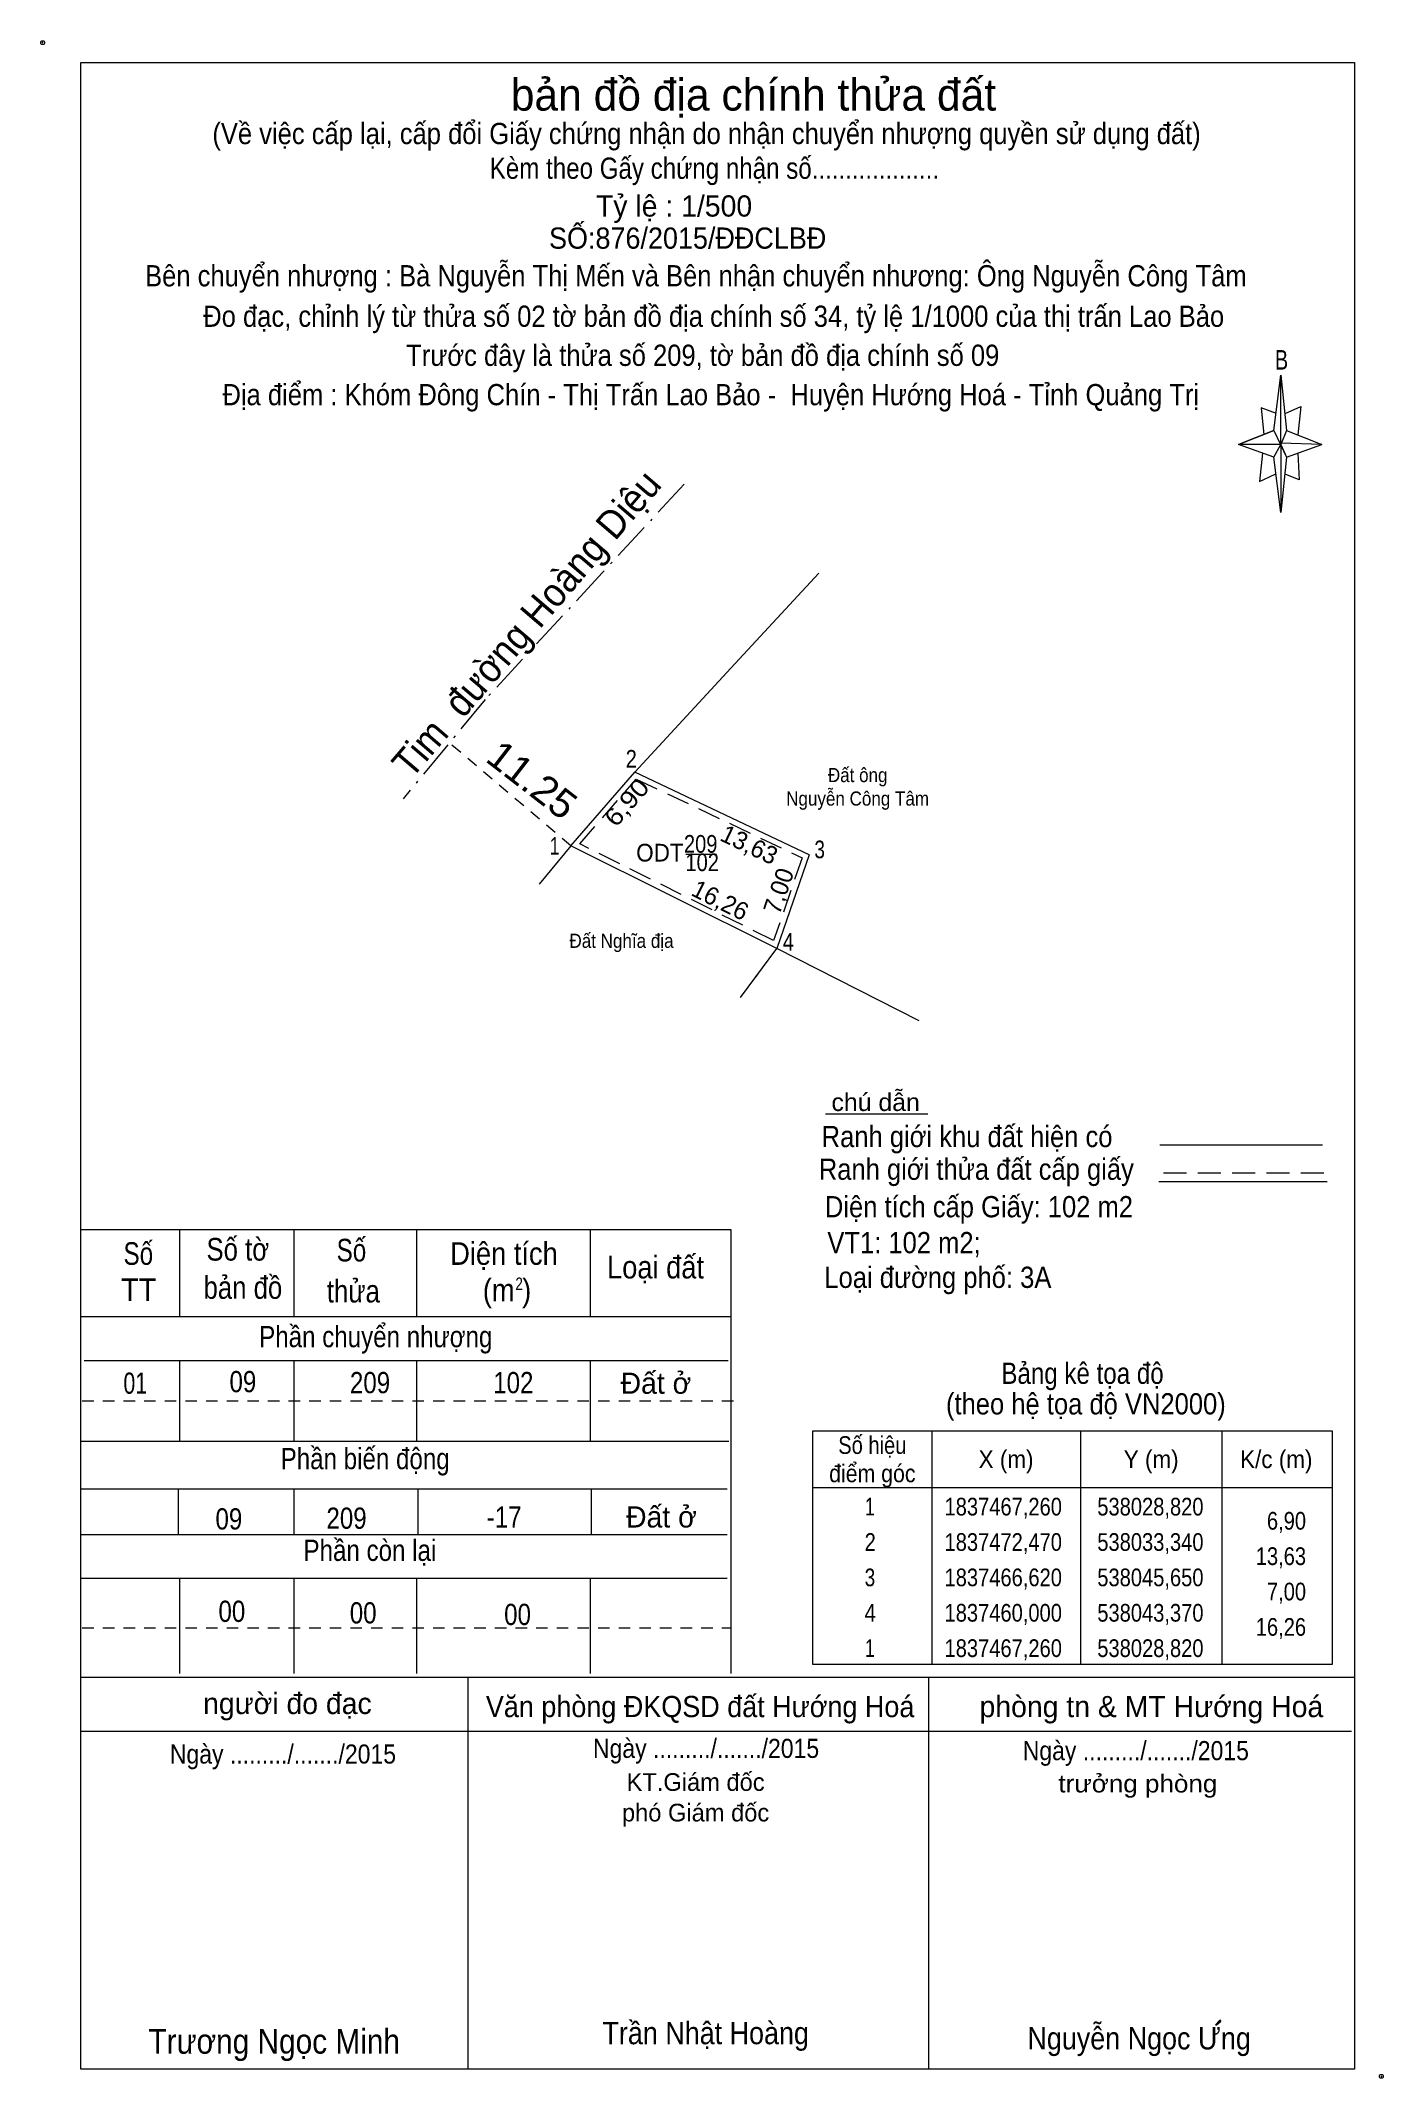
# Model space of a CAD drawing. Header units: metres. Extents: x 537991 to 538086, y 1837380 to 1837524.
import ezdxf
from ezdxf.enums import TextEntityAlignment as Align

# ---------------------------------------------------------------- set-up
doc = ezdxf.new("R2010")
doc.units = ezdxf.units.M
doc.header["$LTSCALE"] = 0.54
doc.header["$PDMODE"] = 32
doc.header["$PDSIZE"] = 0.27
for name, pattern in [('DOT_DASHED', [7.7, 5, -1.2, 0.3, -1.2]), ('MEDIUM_DASHED', [4.5, 3, -1.5]), ('SHORT_DASHED', [2.7, 1.5, -1.2])]:
    doc.linetypes.add(name, pattern=pattern)
for name, color, linetype, lineweight in [('1', 7, 'MEDIUM_DASHED', 13), ('10', 7, 'Continuous', 13), ('17', 7, 'Continuous', 13), ('23', 7, 'Continuous', 13), ('5', 7, 'Continuous', 13), ('6', 7, 'Continuous', 13), ('63', 7, 'Continuous', 13)]:
    doc.layers.add(name, color=color, linetype=linetype, lineweight=lineweight)

msp = doc.modelspace()

# ---------------------------------------------------------------- hatches: boundary and pattern name
at = {"layer": '6'}
msp.add_hatch(color=256, dxfattribs=at).paths.add_polyline_path([(538074.71, 1837384.15), (538074.74, 1837384.18), (538074.75, 1837384.23), (538074.73, 1837384.26), (538074.69, 1837384.28), (538074.65, 1837384.26), (538074.62, 1837384.24), (538074.37, 1837383.96), (538074.43, 1837383.96)])

# ---------------------------------------------------------------- linework, layer by layer
at = {"layer": '1'}
msp.add_lwpolyline([(538029.46, 1837467.39), (538033.44, 1837471.98), (538045.16, 1837466.41), (538043.14, 1837460.56)], close=True, dxfattribs=at)
at = {"layer": '10'}
for p, q in [((538040.81, 1837456.54), (538043.37, 1837460)), ((538053.42, 1837454.9), (538043.37, 1837460)), ((538041.86, 1837457.96), (538042.05, 1837458.21)), ((538041.86, 1837457.96), (538042.05, 1837458.21)), ((538041.86, 1837457.96), (538042.05, 1837458.21))]:
    msp.add_line(p, q, dxfattribs=at)
at = {"layer": '17', "linetype": 'DOT_DASHED'}
msp.add_line((538036.82, 1837492.81), (538031.05, 1837486.56), dxfattribs=at)
msp.add_line((538036.82, 1837492.81), (538031.05, 1837486.56), dxfattribs=at)
msp.add_line((538036.82, 1837492.81), (538031.05, 1837486.56), dxfattribs=at)
at = {"layer": '17'}
for p, q in [((538046.33, 1837486.53), (538040.13, 1837479.81)), ((538046.33, 1837486.53), (538040.13, 1837479.81)), ((538046.33, 1837486.53), (538040.13, 1837479.81)), ((538045.65, 1837466.62), (538033.34, 1837472.47)), ((538041.86, 1837457.96), (538042.05, 1837458.21)), ((538041.86, 1837457.96), (538042.05, 1837458.21)), ((538041.86, 1837457.96), (538042.05, 1837458.21)), ((538046.8, 1837448.33), (538054.04, 1837448.33)), ((537994.21, 1837440.15), (538040.11, 1837440.15)), ((538001.15, 1837440.15), (538001.15, 1837434.01)), ((538009.23, 1837440.15), (538009.23, 1837434.01)), ((538017.91, 1837440.15), (538017.91, 1837434.01)), ((538030.17, 1837440.15), (538030.17, 1837434.01)), ((538040.11, 1837440.15), (538040.11, 1837408.77)), ((537994.21, 1837434.01), (538040.11, 1837434.01)), ((537994.43, 1837430.89), (538039.93, 1837430.89)), ((538001.15, 1837430.89), (538001.15, 1837425.19)), ((538009.23, 1837430.89), (538009.23, 1837425.19)), ((538017.91, 1837430.89), (538017.91, 1837425.19)), ((538030.17, 1837430.89), (538030.17, 1837425.19)), ((537994.21, 1837425.19), (538039.99, 1837425.19)), ((537994.23, 1837421.83), (538039.87, 1837421.83)), ((538001.07, 1837421.83), (538001.07, 1837418.59)), ((538009.25, 1837421.83), (538009.25, 1837418.59)), ((538018.01, 1837421.83), (538018.01, 1837418.59)), ((538030.25, 1837421.83), (538030.25, 1837418.59)), ((537994.23, 1837418.59), (538039.87, 1837418.59)), ((537994.23, 1837415.51), (538039.87, 1837415.51)), ((538001.15, 1837415.51), (538001.15, 1837408.77)), ((538009.23, 1837415.51), (538009.23, 1837408.77)), ((538017.91, 1837415.51), (538017.91, 1837408.77)), ((538030.17, 1837415.51), (538030.17, 1837408.77))]:
    msp.add_line(p, q, dxfattribs=at)
at = {"layer": '17', "linetype": 'SHORT_DASHED'}
for p, q in [((538028.82, 1837467.26), (538020.23, 1837474.53)), ((537994.29, 1837428.03), (538040.31, 1837428.03)), ((537994.29, 1837412.01), (538040.07, 1837412.01))]:
    msp.add_line(p, q, dxfattribs=at)
at = {"layer": '17', "linetype": 'DOT_DASHED'}
msp.add_lwpolyline([(538031.05, 1837486.56), (538022.77, 1837477.6), (538016.96, 1837470.58)], dxfattribs=at)
msp.add_lwpolyline([(538031.05, 1837486.56), (538022.77, 1837477.6), (538016.96, 1837470.58)], dxfattribs=at)
msp.add_lwpolyline([(538031.05, 1837486.56), (538022.77, 1837477.6), (538016.96, 1837470.58)], dxfattribs=at)
at = {"layer": '17'}
for points in [[(538028.82, 1837467.26), (538033.34, 1837472.47), (538040.13, 1837479.81)], [(538045.65, 1837466.62), (538043.37, 1837460), (538028.82, 1837467.26)]]:
    msp.add_lwpolyline(points, dxfattribs=at)
at = {"layer": '23'}
msp.add_line((538028.82, 1837467.26), (538026.57, 1837464.55), dxfattribs=at)
at = {"layer": '5'}
for p, q in [((537994.19, 1837380.81), (537994.19, 1837522.61)), ((538078.49, 1837496.61), (538078.99, 1837500.51)), ((538079.39, 1837496.61), (538081.89, 1837495.61)), ((538078.49, 1837494.71), (538075.99, 1837495.61)), ((538080.19, 1837495.01), (538080.29, 1837493.11)), ((538079.39, 1837494.71), (538078.99, 1837490.81)), ((538080.29, 1837493.11), (538079.29, 1837493.51))]:
    msp.add_line(p, q, dxfattribs=at)
for points in [[(537994.19, 1837522.61), (538084.19, 1837522.61), (538084.19, 1837380.81)], [(538078.69, 1837497.81), (538077.59, 1837498.21), (538077.79, 1837496.31)], [(538079.29, 1837497.81), (538080.39, 1837498.31), (538080.19, 1837496.31)], [(538078.99, 1837495.61), (538078.49, 1837496.61), (538075.99, 1837495.61)], [(538077.69, 1837495.01), (538077.49, 1837493.01), (538078.59, 1837493.51)], [(538078.99, 1837495.61), (538079.39, 1837494.71), (538081.89, 1837495.61)]]:
    msp.add_lwpolyline(points, dxfattribs=at)
for points in [[(538078.99, 1837500.51), (538079.39, 1837496.61), (538078.99, 1837495.61)], [(538078.99, 1837495.61), (538075.99, 1837495.61), (538078.49, 1837496.61), (538079.39, 1837494.71), (538081.89, 1837495.61), (538078.99, 1837495.71)], [(538078.99, 1837495.61), (538078.99, 1837490.81), (538078.49, 1837494.71)]]:
    msp.add_lwpolyline(points, close=True, dxfattribs=at)
msp.add_point((537991.49, 1837524.01), dxfattribs=at)
at = {"layer": '6'}
for p, q in [((538070.44, 1837446.13), (538081.94, 1837446.13)), ((538070.36, 1837443.53), (538082.26, 1837443.53)), ((537994.19, 1837408.51), (538084.19, 1837408.51)), ((538021.54, 1837408.51), (538021.54, 1837380.81)), ((538054.09, 1837408.51), (538054.09, 1837380.81)), ((537994.19, 1837404.71), (538083.99, 1837404.71)), ((538084.19, 1837380.81), (537994.19, 1837380.81))]:
    msp.add_line(p, q, dxfattribs=at)
at = {"layer": '6', "linetype": 'MEDIUM_DASHED'}
msp.add_line((538070.69, 1837444.15), (538082.49, 1837444.15), dxfattribs=at)
at = {"layer": '6'}
msp.add_lwpolyline([(538074.71, 1837384.15), (538074.74, 1837384.18), (538074.75, 1837384.23), (538074.73, 1837384.26), (538074.69, 1837384.28), (538074.65, 1837384.26), (538074.62, 1837384.24), (538074.37, 1837383.96), (538074.43, 1837383.96)], close=True, dxfattribs=at)
msp.add_point((538086.09, 1837380.31), dxfattribs=at)
at = {"layer": '63'}
for p, q in [((538036.95, 1837466.66), (538039.1, 1837466.66)), ((538054.32, 1837425.91), (538054.32, 1837409.41)), ((538064.82, 1837425.91), (538064.82, 1837409.41)), ((538074.82, 1837425.91), (538074.82, 1837409.41)), ((538045.92, 1837421.91), (538082.62, 1837421.91))]:
    msp.add_line(p, q, dxfattribs=at)
msp.add_lwpolyline([(538045.92, 1837425.91), (538082.62, 1837425.91), (538082.62, 1837409.41), (538045.92, 1837409.41)], close=True, dxfattribs=at)

# ---------------------------------------------------------------- texts
at = {"layer": '1', "width": 0.85}
msp.add_text('102', height=1.25, dxfattribs=at).set_placement((538038.095, 1837465.47), align=Align.CENTER)
at = {"layer": '17'}
for s, rotation, width, p in [('Tim  đường Hoàng Diệu', 49.451, 0.95, (538026.436, 1837482.315)), ('11.25', 322.267, 1.05, (538025.468, 1837471.133))]:
    msp.add_text(s, height=2, rotation=rotation, dxfattribs=dict(at, width=width)).set_placement(p, align=Align.CENTER)
for s, height, width, p in [('Đất ông', 1, 0.9, (538049.085, 1837471.76)), ('Nguyễn Công Tâm', 1, 0.9, (538049.08, 1837470.1)), ('Đất Nghĩa địa', 1, 0.9, (538032.395, 1837460.05)), ('Số', 1.6, 0.8, (537998.25, 1837437.65)), ('Số tờ', 1.6, 0.85, (538005.28, 1837437.95)), ('Số', 1.6, 0.8, (538013.31, 1837437.89)), ('Diện tích', 1.6, 0.9, (538024.09, 1837437.65)), ('Loại đất', 1.6, 0.9, (538034.8, 1837436.69)), ('TT', 1.6, 0.95, (537998.28, 1837435.09)), ('bản đồ', 1.6, 0.85, (538005.64, 1837435.25)), ('thửa', 1.6, 0.85, (538013.445, 1837434.99)), ('(m )', 1.6, 0.9, (538024.305, 1837435.07)), ('2', 0.885, 0.8, (538025.16, 1837435.87)), ('Phần chuyển nhượng', 1.5, 0.85, (538015.03, 1837431.83)), ('09', 1.5, 0.85, (538005.64, 1837428.65)), ('209', 1.5, 0.85, (538014.625, 1837428.58)), ('102', 1.5, 0.85, (538024.75, 1837428.58)), ('01', 1.5, 0.75, (537998.035, 1837428.54)), ('Phần biến động', 1.5, 0.85, (538014.28, 1837423.21)), ('09', 1.5, 0.85, (538004.65, 1837418.95)), ('209', 1.5, 0.85, (538012.965, 1837419)), ('-17', 1.5, 0.85, (538024.105, 1837419.08)), ('Phần còn lại', 1.5, 0.85, (538014.615, 1837416.73)), ('00', 1.5, 0.85, (538004.86, 1837412.42)), ('00', 1.5, 0.85, (538014.14, 1837412.31)), ('00', 1.5, 0.85, (538025.05, 1837412.2))]:
    msp.add_text(s, height=height, dxfattribs=dict(at, width=width)).set_placement(p, align=Align.CENTER)
for p in [(538034.825, 1837428.54), (538035.215, 1837419.09)]:
    msp.add_text('Đất ở', height=1.5, dxfattribs=at).set_placement(p, align=Align.CENTER)
at = {"layer": '5'}
for s, height, p in [('bản đồ địa chính thửa đất', 2.25, (538041.72, 1837519.21)), ('Tỷ lệ : 1/500', 1.5, (538036.11, 1837511.72))]:
    msp.add_text(s, height=height, dxfattribs=at).set_placement(p, align=Align.CENTER)
for s, height, width, p in [('(Về việc cấp lại, cấp đổi Giấy chứng nhận do nhận chuyển nhượng quyền sử dụng đất)', 1.5, 0.9, (538038.405, 1837516.84)), ('Kèm theo Gấy chứng nhận số...................', 1.5, 0.85, (538038.96, 1837514.39)), ('SỐ:876/2015/ĐĐCLBĐ', 1.5, 0.95, (538037.07, 1837509.45)), ('Bên chuyển nhượng : Bà Nguyễn Thị Mến và Bên nhận chuyển nhương: Ông Nguyễn Công Tâm', 1.5, 0.9, (538037.65, 1837506.79)), ('Đo đạc, chỉnh lý từ thửa số 02 tờ bản đồ địa chính số 34, tỷ lệ 1/1000 của thị trấn Lao Bảo', 1.5, 0.9, (538038.91, 1837503.93)), ('Trước đây là thửa số 209, tờ bản đồ địa chính số 09', 1.5, 0.9, (538038.135, 1837501.17)), ('B', 1.378, 0.75, (538079.04, 1837500.91)), ('Địa điểm : Khóm Đông Chín - Thị Trấn Lao Bảo -  Huyện Hướng Hoá - Tỉnh Quảng Trị ', 1.5, 0.9, (538038.955, 1837498.39))]:
    msp.add_text(s, height=height, dxfattribs=dict(at, width=width)).set_placement(p, align=Align.CENTER)
at = {"layer": '6'}
for s, height, width, p in [('chú dẫn', 1.25, 1.05, (538050.355, 1837448.52)), ('Ranh giới khu đất hiện có ', 1.5, 0.9, (538057.065, 1837445.97)), ('Ranh giới thửa đất cấp giấy', 1.5, 0.9, (538057.47, 1837443.66)), ('Diện tích cấp Giấy: 102 m2', 1.5, 0.9, (538057.655, 1837441.01)), ('VT1: 102 m2; ', 1.5, 0.9, (538052.61, 1837438.47)), ('Loại đường phố: 3A', 1.5, 0.9, (538054.75, 1837436.02)), ('Bảng kê tọa độ ', 1.5, 0.85, (538065.21, 1837429.24)), ('(theo hệ tọa độ VN2000)', 1.5, 0.9, (538065.21, 1837427.08)), ('Văn phòng ĐKQSD đất Hướng Hoá', 1.5, 0.95, (538037.95, 1837405.69)), ('Ngày ........./......./2015', 1.35, 0.9, (538038.37, 1837402.81)), ('Ngày ........./......./2015', 1.35, 0.9, (538008.47, 1837402.41)), ('Ngày ........./......./2015', 1.35, 0.9, (538068.74, 1837402.65)), (' trưởng phòng', 1.25, 1.1, (538068.63, 1837400.37)), ('Trần Nhật Hoàng', 1.58, 0.9, (538038.345, 1837382.58)), ('Nguyễn Ngọc Ưng', 1.58, 0.9, (538068.975, 1837382.21)), ('Trương Ngọc Minh', 1.75, 0.9, (538007.855, 1837381.91))]:
    msp.add_text(s, height=height, dxfattribs=dict(at, width=width)).set_placement(p, align=Align.CENTER)
for s, height, p in [('người đo đạc', 1.5, (538008.785, 1837405.91)), ('phòng tn & MT Hướng Hoá', 1.5, (538069.84, 1837405.69)), ('KT.Giám đốc', 1.25, (538037.63, 1837400.48)), ('phó Giám đốc', 1.25, (538037.63, 1837398.32))]:
    msp.add_text(s, height=height, dxfattribs=at).set_placement(p, align=Align.CENTER)
at = {"layer": '63'}
for s, width, p in [(' 2', 0.85, (538033.48, 1837472.78)), (' 1', 0.75, (538028.02, 1837466.63)), (' 3', 0.8, (538046.77, 1837466.38)), (' 4', 0.85, (538044.58, 1837459.86)), ('6,90', 0.85, (538080.77, 1837418.94)), ('13,63', 0.85, (538080.77, 1837416.44)), ('7,00', 0.85, (538080.77, 1837413.94)), ('16,26', 0.85, (538080.77, 1837411.44))]:
    msp.add_text(s, height=1.25, dxfattribs=dict(at, width=width)).set_placement(p, align=Align.RIGHT)
at = {"layer": '63', "width": 1.15}
msp.add_text('6,90', height=1.25, rotation=49.056, dxfattribs=at).set_placement((538033.236, 1837469.92), align=Align.CENTER)
at = {"layer": '63'}
for s, width, p in [('209', 0.85, (538037.99, 1837466.77)), ('ODT', 0.95, (538035.11, 1837466.15)), ('Số hiệu', 0.85, (538050.12, 1837424.29)), ('X (m)', 0.95, (538059.57, 1837423.29)), ('Y (m)', 0.95, (538069.825, 1837423.29)), ('K/c (m)', 0.95, (538078.665, 1837423.29)), ('điểm góc', 0.9, (538050.12, 1837422.29)), (' 1', 0.75, (538049.77, 1837419.94)), ('1837467,260', 0.85, (538059.37, 1837419.94)), ('538028,820', 0.85, (538069.77, 1837419.94)), (' 2', 0.85, (538049.775, 1837417.44)), ('1837472,470', 0.85, (538059.37, 1837417.44)), ('538033,340', 0.85, (538069.77, 1837417.44)), (' 3', 0.8, (538049.765, 1837414.94)), ('1837466,620', 0.85, (538059.37, 1837414.94)), ('538045,650', 0.85, (538069.77, 1837414.94)), (' 4', 0.85, (538049.77, 1837412.44)), ('1837460,000', 0.85, (538059.37, 1837412.44)), ('538043,370', 0.85, (538069.77, 1837412.44)), (' 1', 0.75, (538049.77, 1837409.94)), ('1837467,260', 0.85, (538059.37, 1837409.94)), ('538028,820', 0.85, (538069.77, 1837409.94))]:
    msp.add_text(s, height=1.25, dxfattribs=dict(at, width=width)).set_placement(p, align=Align.CENTER)
for s, rotation, p in [('13,63', 334.582, (538041.157, 1837466.778)), ('16,26', 333.482, (538039.096, 1837462.864)), ('7,00', 70.996, (538044.088, 1837463.871))]:
    msp.add_text(s, height=1.25, rotation=rotation, dxfattribs=at).set_placement(p, align=Align.CENTER)

doc.saveas('drawing.dxf')
